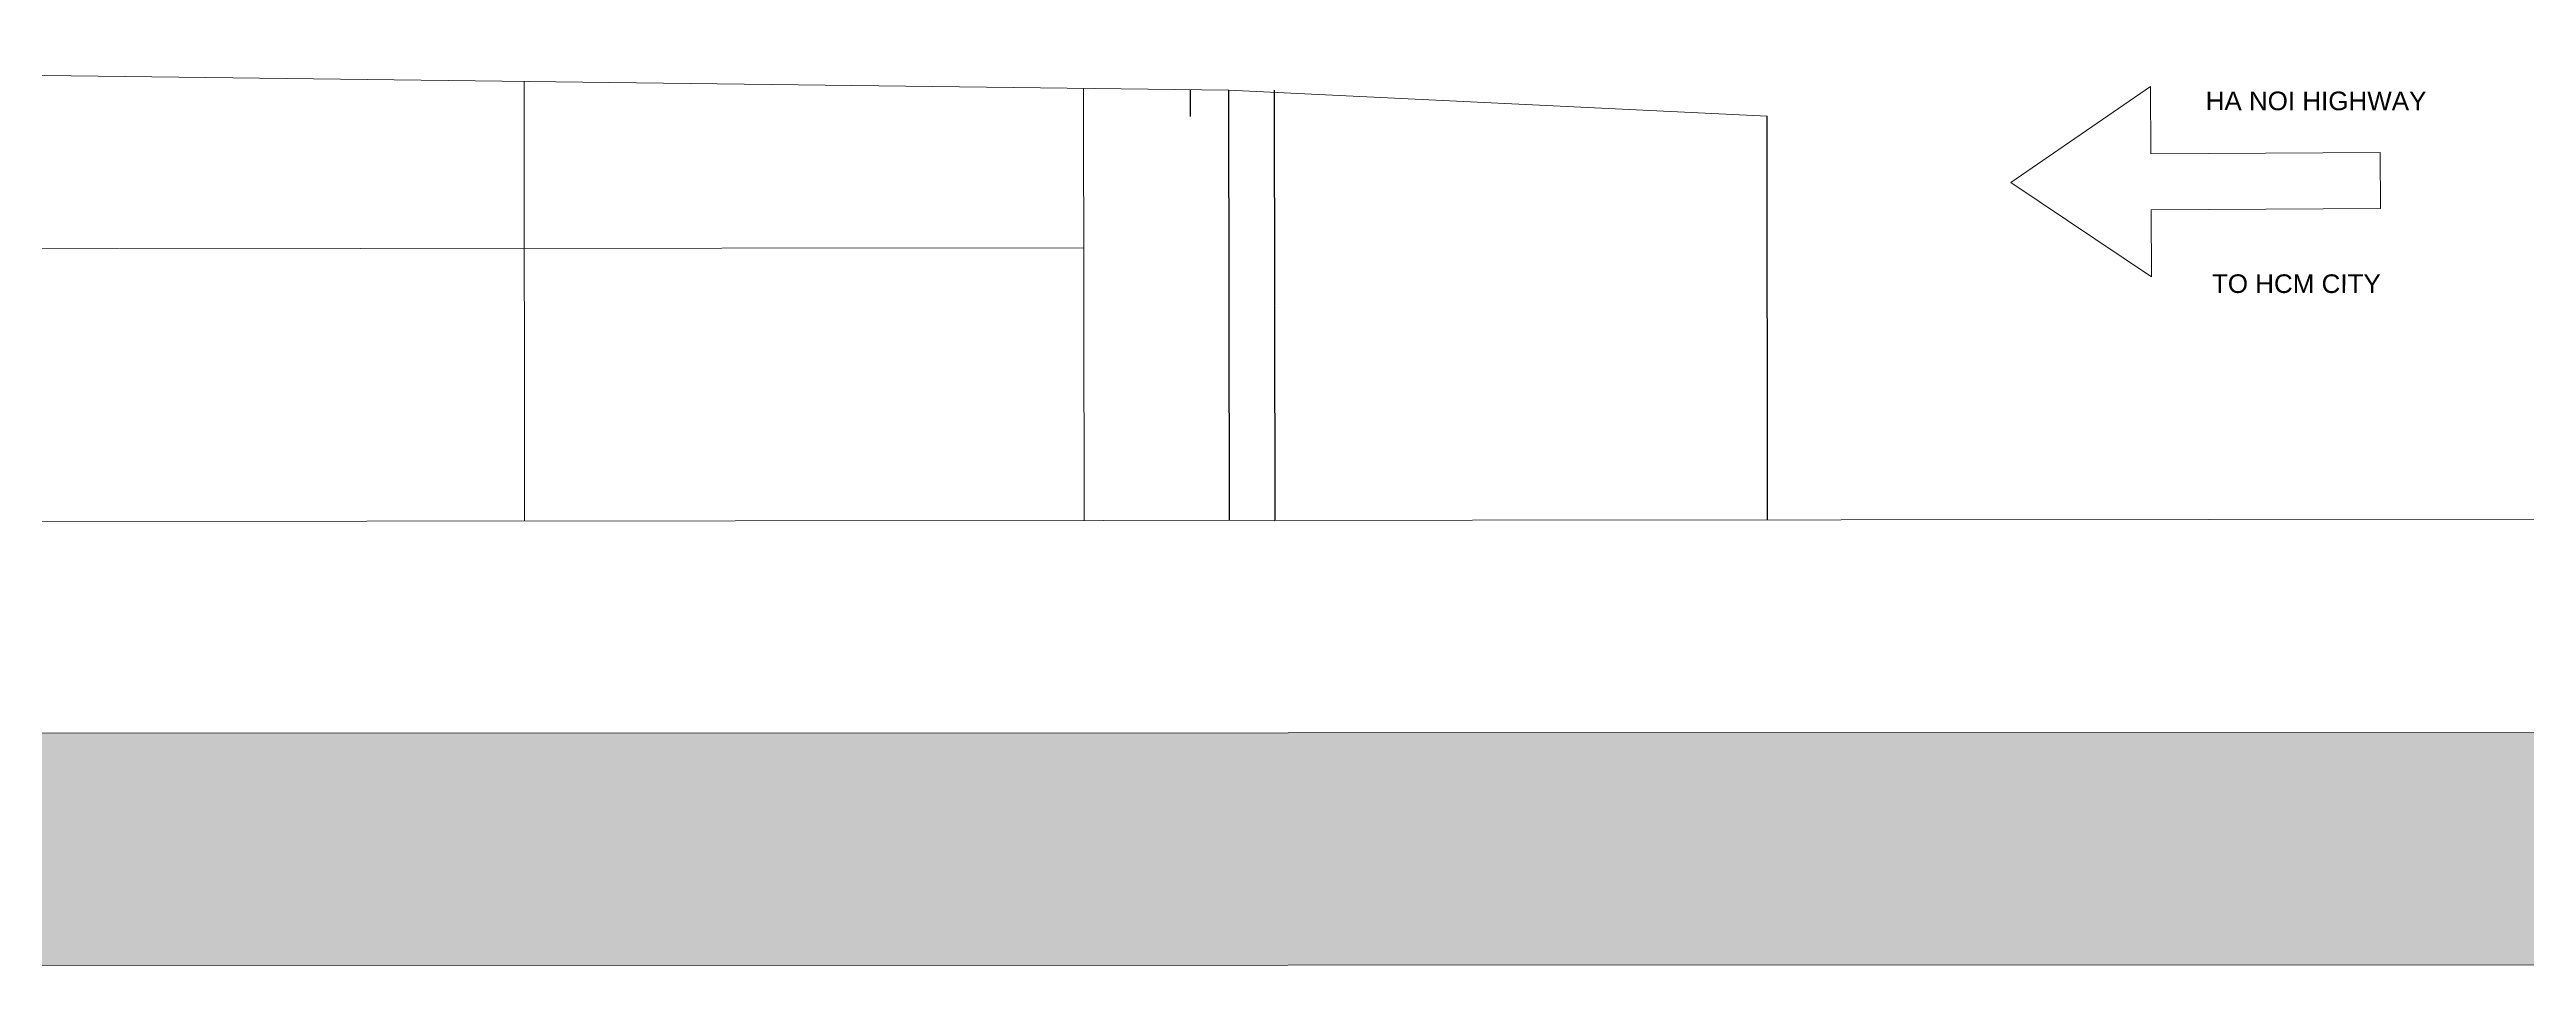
# Model space of a CAD drawing. Header units: millimetres. Extents: x -741734 to 900748, y -161760 to 44149.
# Drawn here: x -99879 to -57252, y -44088 to -28287 of the extents above; entities that cross this region are included whole.
import ezdxf

# ---------------------------------------------------------------- set-up
doc = ezdxf.new("R2010")
doc.units = ezdxf.units.MM
doc.header["$LTSCALE"] = 100
doc.header["$MEASUREMENT"] = 0
doc.layers.get('Defpoints').update_dxf_attribs({"color": 6, "lineweight": 0})
for name, color, linetype, lineweight in [('1', 1, 'Continuous', 18), ('8', 251, 'Continuous', 0), ('Trench', 30, 'Continuous', 15)]:
    doc.layers.add(name, color=color, linetype=linetype, lineweight=lineweight)
doc.styles.add('DIMTEXT', font='arial.ttf', dxfattribs={"height": 0.6})
doc.styles.add('Metro-Text', font='arial.ttf')
doc.dimstyles.new('Zoom_1_200', dxfattribs={"dimscale": 0.2, "dimtxt": 1.6, "dimasz": 1, "dimexe": 0.5, "dimexo": 1, "dimgap": 0.5, "dimtad": 3, "dimdec": 0, "dimlfac": 1000, "dimdsep": 46, "dimtxsty": 'Metro-Text', "dimcen": 0, "dimclrd": 8, "dimclre": 8, "dimclrt": 7, "dimadec": 0, "dimazin": 0, "dimtfac": 1, "dimtdec": 0, "dimtix": 1, "dimtmove": 1, "dimatfit": 3, "dimfxl": 1, "dimtolj": 1, "dimlwd": -1, "dimlwe": -1, "dimarcsym": 2})

# ---------------------------------------------------------------- blocks, each defined once
blk = doc.blocks.new('*D83')
at = {"layer": 'Defpoints', "color": 0, "transparency": 16777216}
for p in [(-82079.58963131439, -31702.16953884579), (-115258.8165738366, -32486.74800915572), (-82078.86106430808, -32454.62126094649)]:
    blk.add_point(p, dxfattribs=at)
at = {"layer": 'Trench', "color": 8, "transparency": 16777216}
for p, q in [((-115259.5443662452, -31735.09627849304), (-115259.5452376765, -31734.19627891493)), ((-115259.3451409446, -31734.29608521664), (-82079.78963122063, -31702.16973249719)), ((-82079.58885670878, -31702.96953847078), (-82079.5897281401, -31702.06953889267))]:
    blk.add_line(p, q, dxfattribs=at)
for points in [[(-115259.3451732198, -31734.26275189894), (-115259.3451086694, -31734.32941853435), (-115259.5451408508, -31734.29627886805)], [(-82079.78966349587, -31702.13639917949), (-82079.7895989454, -31702.2030658149), (-82079.58963131439, -31702.16953884579)]]:
    blk.add_solid(points, dxfattribs=at)
at = {"layer": 'Trench', "color": 7, "transparency": 16777216, "insert": (-98669.56764121109, -31717.96941648384), "char_height": 0.3200000000000001, "attachment_point": 5, "rotation": 0.055477049600622795, "style": 'Metro-Text', "bg_fill": 3, "box_fill_scale": 1.25, "bg_fill_color": 256, "bg_fill_true_color": 13158600, "bg_fill_transparency": 0}
blk.add_mtext('\\A1;33179971', dxfattribs=at)
blk = doc.blocks.new('*D86')
at = {"layer": 'Defpoints', "color": 0, "transparency": 16777216}
for p in [(-91710.21779168188, -28836.28451043821), (-91710.21779082529, -28836.28451043738), (-91702.89035090922, -36403.94165310018)]:
    blk.add_point(p, dxfattribs=at)
at = {"layer": 'Trench', "color": 8, "transparency": 16777216}
for p, q in [((-91710.21779082529, -28836.28451043738), (-91710.11779087216, -28836.28441361169)), ((-91702.89054430253, -36403.74165319369), (-91710.2175971739, -28836.48451034363)), ((-91702.89035065114, -36403.94165309994), (-91702.79035069801, -36403.94155627424))]:
    blk.add_line(p, q, dxfattribs=at)
for points in [[(-91710.1842638562, -28836.4844780684), (-91710.25093049162, -28836.48454261887), (-91710.21779082529, -28836.28451043738)], [(-91702.85721098482, -36403.74162091846), (-91702.92387762024, -36403.74168546892), (-91702.89035065114, -36403.94165309994)]]:
    blk.add_solid(points, dxfattribs=at)
at = {"layer": 'Trench', "color": 7, "transparency": 16777216, "insert": (-91706.2906875056, -32620.1128267459), "char_height": 0.3200000000000001, "attachment_point": 5, "rotation": 270.055477046264, "style": 'Metro-Text', "bg_fill": 3, "box_fill_scale": 1.25, "bg_fill_color": 256, "bg_fill_true_color": 13158600, "bg_fill_transparency": 0}
blk.add_mtext('\\A1;7567661', dxfattribs=at)
blk = doc.blocks.new('*D87')
at = {"color": 8, "transparency": 16777216}
for p, q in [((-80243.22431403572, -28986.01173142799), (-80244.12431361384, -28986.01260285926)), ((-80243.58217795916, -29442.64283261023), (-80244.0241200093, -28986.21250593981)), ((-80242.78198468279, -29442.8420579109), (-80243.68198426091, -29442.84292934217))]:
    blk.add_line(p, q, dxfattribs=at)
for points in [[(-80243.99078669159, -28986.21247366458), (-80244.05745332701, -28986.21253821504), (-80244.0243136607, -28986.01250603356)], [(-80243.54884464145, -29442.64280033499), (-80243.61551127688, -29442.64286488546), (-80243.58198430778, -29442.84283251648)]]:
    blk.add_solid(points, dxfattribs=at)
at = {"layer": 'Defpoints', "color": 0, "transparency": 16777216}
for p in [(-80244.0243136607, -28986.01250603356), (-79580.6617805164, -28985.37020033924), (-70318.02400354041, -29433.23233736214)]:
    blk.add_point(p, dxfattribs=at)
at = {"color": 7, "transparency": 16777216, "insert": (-80243.53965661116, -29214.42741414658), "char_height": 0.3200000000000001, "attachment_point": 5, "rotation": 270.055477046264, "style": 'Metro-Text', "bg_fill": 3, "box_fill_scale": 1.25, "bg_fill_color": 256, "bg_fill_true_color": 13158600, "bg_fill_transparency": 0}
blk.add_mtext('\\A1;456831', dxfattribs=at)
blk = doc.blocks.new('*D88')
at = {"color": 8, "transparency": 16777216}
for p, q in [((-78802.02889027909, -28984.61628326646), (-78801.12889070099, -28984.61541183519)), ((-78801.22869700272, -28984.81550856714), (-78794.05736904254, -36391.2425786508)), ((-78794.8571750161, -36391.44335316262), (-78793.957175438, -36391.44248173135))]:
    blk.add_line(p, q, dxfattribs=at)
for points in [[(-78801.195363685, -28984.8154762919), (-78801.26203032043, -28984.81554084237), (-78801.22889065412, -28984.61550866089)], [(-78794.02403572481, -36391.24254637557), (-78794.09070236025, -36391.24261092603), (-78794.05717539114, -36391.44257855705)]]:
    blk.add_solid(points, dxfattribs=at)
at = {"layer": 'Defpoints', "color": 0, "transparency": 16777216}
for p in [(-79580.6617805164, -28985.37020033924), (-79573.4900645169, -36392.19727023469), (-78794.05717539114, -36391.44257855705)]:
    blk.add_point(p, dxfattribs=at)
at = {"color": 7, "transparency": 16777216, "insert": (-78797.37954064955, -32688.02878848053), "char_height": 0.3200000000000001, "attachment_point": 5, "rotation": 270.055477046264, "style": 'Metro-Text', "bg_fill": 3, "box_fill_scale": 1.25, "bg_fill_color": 256, "bg_fill_true_color": 13158600, "bg_fill_transparency": 0}
blk.add_mtext('\\A1;7406831', dxfattribs=at)

msp = doc.modelspace()

# ---------------------------------------------------------------- hatches: boundary and pattern name
at = {"layer": '8'}
h = msp.add_hatch(dxfattribs=at)
h.set_pattern_fill('GRASS', color=256, scale=50, angle=-61.06127413423579)
h.set_pattern_definition([(90.03598324779806, (-33384.30135271559, 11158.57318737824), (-898.5894184320982, 897.461451371485), [238.125, -1557.926224]), (45.0359832477981, (-33384.30135271559, 11158.57318737824), (-898.5894185390806, 897.4614514783334), [238.125, -1031.875]), (135.0359832477981, (-33384.30135271559, 11158.57318737824), (-897.4614514783334, -898.5894185390805), [238.125, -1031.875])])
h.paths.add_polyline_path([(177066.1526040582, -39989.86066346346), (-30609.89173346269, -40046.19945780408), (-30609.89175292803, -44046.45577167159), (179277.8000409193, -43989.8607254339)])
h.paths.add_polyline_path([(-30072.93017794914, -40035.61948973626), (-249788.4264259969, -40087.5565547142), (-247576.7790569703, -44087.55649399896), (-30072.93019724847, -44035.87579602013)])

# ---------------------------------------------------------------- linework, layer by layer
msp.add_line((-70311.29461687943, -36383.22907979971), (-70318.02400342515, -29433.23233757075))
at = {"layer": '1'}
for p, q in [((177066.1526040582, -39989.86066346346), (-249788.4264262633, -40087.55655472526)), ((179277.8000409193, -43989.8607254339), (-247576.7790572366, -44087.55649401002))]:
    msp.add_line(p, q, dxfattribs=at)
at = {"layer": '1', "flags": 128}
msp.add_lwpolyline([(-59770.21739574918, -30060.08570635086), (-63714.85115837515, -30079.93518157979), (-63720.6724303551, -28923.08913361875), (-66124.44027871266, -30574.0916733715), (-63704.17882594466, -32200.81960187956), (-63710.00009801798, -31043.97355424262), (-59765.3663362267, -31024.12407947516)], close=True, dxfattribs=at)
msp.add_lwpolyline([(-59770.21739574918, -30060.08570635086), (-63714.85115837515, -30079.93518157979), (-63720.6724303551, -28923.08913361875), (-66124.44027871266, -30574.0916733715), (-63704.17882594466, -32200.81960187956), (-63710.00009801798, -31043.97355424262), (-59765.3663362267, -31024.12407947516)], close=True, dxfattribs=at)
at = {"layer": 'Trench'}
for p, q in [((-82075.04613072774, -36394.61942068975), (-82082.24996486376, -28954.62290836358)), ((-79580.66178051638, -28985.37020033924), (-70318.02400348289, -29433.23233746644)), ((-157121.9263287643, -36467.28412669442), (-30142.94958910509, -36344.33577774603))]:
    msp.add_line(p, q, dxfattribs=at)
at = {"layer": 'Trench', "flags": 128}
msp.add_lwpolyline([(-157129.846671592, -28287.28796112421), (-115262.6314588059, -28546.79923729599), (-79580.66178051638, -28985.37020033924)], dxfattribs=at)

# ---------------------------------------------------------------- texts
at = {"layer": '1', "style": 'DIMTEXT'}
for s, p in [('HA NOI HIGHWAY', (-62772.85619754344, -29330.86259725585)), ('TO HCM CITY', (-62664.50920100091, -32477.08256592228))]:
    msp.add_text(s, height=320, rotation=359.9829934873907, dxfattribs=at).set_placement(p)

# ---------------------------------------------------------------- next in the draw order: dimensions: what is measured, and where the dimension line sits
dim = msp.add_linear_dim(base=(-80244.0243136607, -28986.01250603356), p1=(-70318.0240035404, -29433.23233736213), p2=(-79580.66178051638, -28985.37020033924), angle=90.05547704626396, dimstyle='Zoom_1_200', override={"dimfxl": 4, "dimfxlon": 1, "dimtfill": 1, "dimtfillclr": 11})
dim.commit()
dim.dimension.update_dxf_attribs({"geometry": '*D87', "text_midpoint": (-80243.53965661116, -29214.42741414658)})
at = {"layer": 'Trench'}
dim = msp.add_linear_dim(base=(-82079.58963131439, -31702.16953884579), p1=(-115258.8165738366, -32486.74800915572), p2=(-82078.86106430809, -32454.62126094649), angle=0.05547704960062643, dimstyle='Zoom_1_200', override={"dimfxl": 4, "dimfxlon": 1, "dimtfill": 1, "dimtfillclr": 11}, dxfattribs=at)
dim.commit()
dim.dimension.update_dxf_attribs({"geometry": '*D83', "text_midpoint": (-98669.56764121109, -31717.96941648384)})

# ---------------------------------------------------------------- next in the draw order: linework, layer by layer
msp.add_line((-79573.4900645169, -36392.19727023468), (-79580.66178051638, -28985.37020033924))

# ---------------------------------------------------------------- next in the draw order: dimensions: what is measured, and where the dimension line sits
dim = msp.add_linear_dim(base=(-91710.21779082529, -28836.28451043738), p1=(-91702.8903509092, -36403.94165310018), p2=(-91710.21779168188, -28836.28451043821), angle=90.05547704626396, dimstyle='Zoom_1_200', override={"dimfxl": 4, "dimfxlon": 1, "dimtfill": 1, "dimtfillclr": 11}, dxfattribs=at)
dim.commit()
dim.dimension.update_dxf_attribs({"geometry": '*D86', "text_midpoint": (-91706.2906875056, -32620.1128267459)})

# ---------------------------------------------------------------- next in the draw order: dimensions: what is measured, and where the dimension line sits
dim = msp.add_linear_dim(base=(-78794.05717539114, -36391.44257855705), p1=(-79580.66178051638, -28985.37020033924), p2=(-79573.4900645169, -36392.19727023468), angle=90.05547704626396, dimstyle='Zoom_1_200', override={"dimfxl": 4, "dimfxlon": 1, "dimtfill": 1, "dimtfillclr": 11})
dim.commit()
dim.dimension.update_dxf_attribs({"geometry": '*D88', "text_midpoint": (-78797.37954064955, -32688.02878848053)})

doc.saveas('drawing.dxf')
